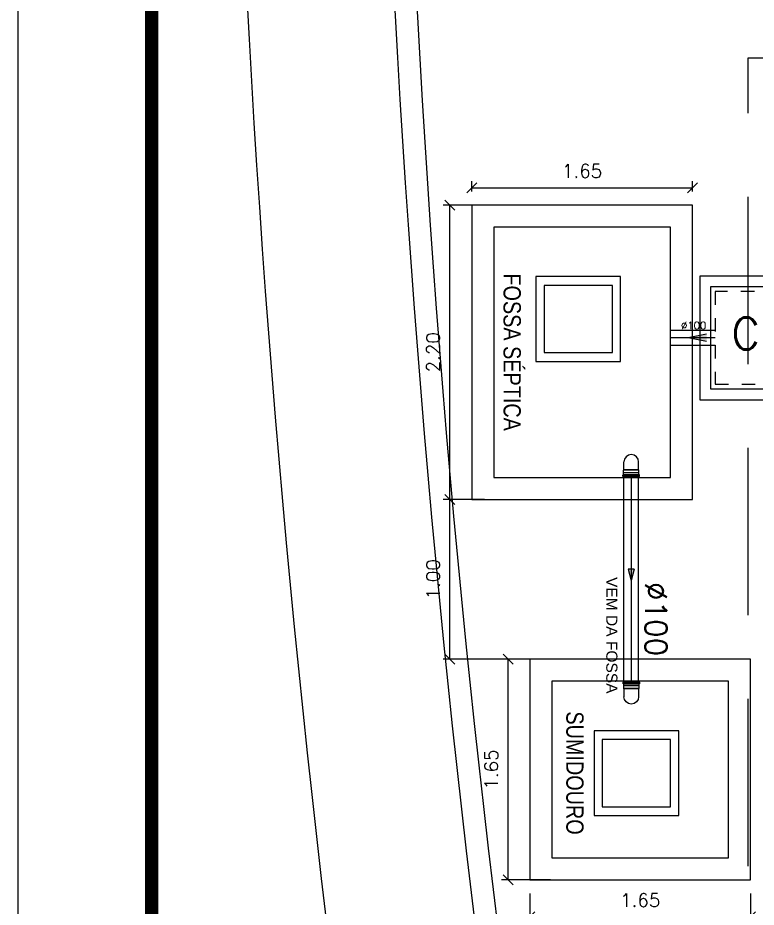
# Model space of a CAD drawing. Header units: millimetres. Extents: x 4156 to 4603, y 996 to 1078.
# Drawn here: x 4156.08 to 4161.6, y 1034.71 to 1041.35 of the extents above; entities that cross this region are included whole.
import ezdxf
from ezdxf.enums import TextEntityAlignment as Align

# ---------------------------------------------------------------- set-up
doc = ezdxf.new("R2010")
doc.units = ezdxf.units.MM
doc.header["$LTSCALE"] = 20
doc.linetypes.add('HIDDEN', pattern=[0.375, 0.25, -0.125])
for name, color, linetype in [('-HIDRO', 8, 'Continuous'), ('A-PEN-08', 8, 'Continuous'), ('AF', 5, 'Continuous'), ('COTAS01', 7, 'Continuous'), ('E-txt-g', 3, 'Continuous'), ('Esgoto', 5, 'Continuous'), ('HIDROGRAFIA', 4, 'Continuous'), ('P2', 1, 'Continuous'), ('Texto-Tubos', 7, 'Continuous'), ('TigreCad', 3, 'Continuous'), ('Tinterno', 9, 'Continuous')]:
    doc.layers.add(name, color=color, linetype=linetype)
doc.layers.add('DI-Títulos', color=3, linetype='Continuous', lineweight=30)
doc.layers.add('E-Txt-W', color=7, linetype='Continuous', lineweight=20)
doc.styles.add('ARIAL', font='arial.ttf', dxfattribs={"height": 2})
doc.styles.add('F2', font='ARIALN.TTF')
doc.styles.add('R80', font='simplex.shx', dxfattribs={"height": 12})
doc.styles.add('REG60', font='romans.shx', dxfattribs={"width": 0.8, "height": 0.15})
doc.styles.add('REG80', font='romans.shx', dxfattribs={"width": 0.8, "height": 0.2})
doc.styles.add('Romans_Anot', font='romans.shx')
doc.styles.add('TCTUBOS-TXT', font='txt.shx')
doc.dimstyles.new('Escala 1-50', dxfattribs={"dimscale": 0.5, "dimtxt": 0.2, "dimasz": 0.15, "dimexe": 0.1, "dimexo": 0.2, "dimgap": 0.15, "dimtad": 1, "dimzin": 4, "dimdsep": 46, "dimtxsty": 'Romans_Anot', "dimblk": 'OBLIQUE', "dimcen": 0.25, "dimclrd": 256, "dimclre": 256, "dimclrt": 2, "dimadec": 0, "dimazin": 0, "dimtfac": 1, "dimtix": 1, "dimtmove": 2, "dimatfit": 3, "dimfxl": 1, "dimtfillclr": 256, "dimlwd": -1, "dimlwe": -1, "dimarcsym": 0})

# ---------------------------------------------------------------- blocks, each defined once
blk = doc.blocks.new('j9n100d')
at = {"layer": 'TigreCad'}
for p, q in [((54.9, 50.8), (0, 50.8)), ((57.1, 53), (54.9, 50.8)), ((57.1, 53), (57.1, -53)), ((76.8, 53), (57.1, 53)), ((77.1, 53.2), (76.8, 53)), ((89.2, 53.2), (77.1, 53.2)), ((77.1, 53.2), (77.1, -53.3)), ((90.4, 56.7), (90.2, 54.2)), ((100.8, 57.7), (91.4, 57.7)), ((91.4, 56.7), (91.4, -56.6)), ((100.8, 56.7), (100.8, -56.6)), ((101.8, 56.9), (102.6, 54)), ((108, 53.2), (103.6, 53.2)), ((108, 53.2), (108, -53.3)), ((54.9, -50.8), (0, -50.8)), ((57.1, -53), (54.9, -50.8)), ((76.8, -53), (57.1, -53)), ((77.1, -53.3), (76.8, -53)), ((89.2, -53.3), (77.1, -53.3)), ((90.4, -56.7), (90.2, -54.2)), ((100.8, -57.6), (91.4, -57.6)), ((101.8, -56.9), (102.6, -54)), ((108, -53.3), (103.6, -53.3))]:
    blk.add_line(p, q, dxfattribs=at)
for centre, radius, start, end in [((0, 0), 50.8, 90, 270), ((89.2, 54.2), 1, 270, 355), ((91.4, 56.7), 1, 90, 175), ((100.8, 56.7), 1, 15, 90), ((103.6, 54.2), 1, 195, 270), ((89.2, -54.2), 1, 5, 90), ((91.4, -56.6), 1, 185, 270), ((100.8, -56.6), 1, 270, 345), ((103.6, -54.2), 1, 90, 165)]:
    blk.add_arc(centre, radius, start, end, dxfattribs=at)
at = {"layer": 'Tinterno'}
for p, q in [((54.9, 50.8), (54.9, -50.8)), ((76.8, 53), (76.8, -53)), ((90.1, 53.2), (90.1, -53.3)), ((102.8, 53.2), (102.8, -53.3))]:
    blk.add_line(p, q, dxfattribs=at)
blk = doc.blocks.new('_Oblique')
at = {"color": 0, "linetype": 'ByBlock', "lineweight": -2}
blk.add_line((-0.5, -0.5), (0.5, 0.5), dxfattribs=at)
blk = doc.blocks.new('*D937')
at = {"layer": 'COTAS01'}
for p, q in [((4160.0586, 1036.5621), (4159.6906, 1036.5621)), ((4159.7406, 1034.9121), (4159.7406, 1036.5621)), ((4160.0586, 1034.9121), (4159.6906, 1034.9121))]:
    blk.add_line(p, q, dxfattribs=at)
at = {"layer": 'COTAS01', "xscale": 0.075, "yscale": 0.075, "zscale": 0.075}
for p, rotation in [((4159.7406, 1036.5621), 90), ((4159.7406, 1034.9121), 270)]:
    blk.add_blockref('_Oblique', p, dxfattribs=dict(at, rotation=rotation))
at = {"layer": 'COTAS01', "color": 2, "insert": (4159.6156, 1035.7371), "char_height": 0.1, "attachment_point": 5, "rotation": 90, "style": 'Romans_Anot'}
blk.add_mtext('1.65', dxfattribs=at)
blk = doc.blocks.new('*D938')
at = {"layer": 'COTAS01'}
for p, q in [((4159.5657, 1037.754), (4159.2555, 1037.754)), ((4159.3055, 1036.5621), (4159.3055, 1037.754)), ((4160.0586, 1036.5621), (4159.2555, 1036.5621))]:
    blk.add_line(p, q, dxfattribs=at)
at = {"layer": 'COTAS01', "xscale": 0.075, "yscale": 0.075, "zscale": 0.075}
for p, rotation in [((4159.3055, 1037.754), 90), ((4159.3055, 1036.5621), 270)]:
    blk.add_blockref('_Oblique', p, dxfattribs=dict(at, rotation=rotation))
at = {"layer": 'COTAS01', "color": 2, "insert": (4159.1805, 1037.1581), "char_height": 0.1, "attachment_point": 5, "rotation": 90, "style": 'Romans_Anot'}
blk.add_mtext('1.00', dxfattribs=at)
blk = doc.blocks.new('*D939')
at = {"layer": 'COTAS01'}
for p, q in [((4159.6733, 1039.954), (4159.2555, 1039.954)), ((4159.3055, 1037.754), (4159.3055, 1039.954)), ((4159.5657, 1037.754), (4159.2555, 1037.754))]:
    blk.add_line(p, q, dxfattribs=at)
at = {"layer": 'COTAS01', "xscale": 0.075, "yscale": 0.075, "zscale": 0.075}
for p, rotation in [((4159.3055, 1039.954), 90), ((4159.3055, 1037.754), 270)]:
    blk.add_blockref('_Oblique', p, dxfattribs=dict(at, rotation=rotation))
at = {"layer": 'COTAS01', "color": 2, "insert": (4159.1805, 1038.854), "char_height": 0.1, "attachment_point": 5, "rotation": 90, "style": 'Romans_Anot'}
blk.add_mtext('2.20', dxfattribs=at)
blk = doc.blocks.new('*D940')
at = {"layer": 'COTAS01'}
for p, q in [((4159.4689, 1040.054), (4159.4689, 1040.1331)), ((4159.4689, 1040.0831), (4161.1189, 1040.0831)), ((4161.1189, 1040.054), (4161.1189, 1040.1331))]:
    blk.add_line(p, q, dxfattribs=at)
at = {"layer": 'COTAS01', "xscale": 0.075, "yscale": 0.075, "zscale": 0.075, "rotation": 180}
blk.add_blockref('_Oblique', (4159.4689, 1040.0831), dxfattribs=at)
at = {"layer": 'COTAS01', "xscale": 0.075, "yscale": 0.075, "zscale": 0.075}
blk.add_blockref('_Oblique', (4161.1189, 1040.0831), dxfattribs=at)
at = {"layer": 'COTAS01', "color": 2, "insert": (4160.2939, 1040.2081), "char_height": 0.1, "attachment_point": 5, "style": 'Romans_Anot'}
blk.add_mtext('1.65', dxfattribs=at)
blk = doc.blocks.new('*D941')
at = {"layer": 'COTAS01'}
for p, q in [((4159.904, 1034.8121), (4159.904, 1034.5859)), ((4161.554, 1034.8121), (4161.554, 1034.5859)), ((4159.904, 1034.6359), (4161.554, 1034.6359))]:
    blk.add_line(p, q, dxfattribs=at)
at = {"layer": 'COTAS01', "xscale": 0.075, "yscale": 0.075, "zscale": 0.075, "rotation": 180}
blk.add_blockref('_Oblique', (4159.904, 1034.6359), dxfattribs=at)
at = {"layer": 'COTAS01', "xscale": 0.075, "yscale": 0.075, "zscale": 0.075}
blk.add_blockref('_Oblique', (4161.554, 1034.6359), dxfattribs=at)
at = {"layer": 'COTAS01', "color": 2, "insert": (4160.729, 1034.7609), "char_height": 0.1, "attachment_point": 5, "style": 'Romans_Anot'}
blk.add_mtext('1.65', dxfattribs=at)
blk = doc.blocks.new('TXT-AMB75')
at = {"layer": 'E-txt-g', "style": 'REG80', "width": 0.8, "flags": 8}
blk.add_attdef('TXT', text='', height=0.2, dxfattribs=at).set_placement((0.0055, 0.2964), align=Align.CENTER)
at = {"layer": 'E-Txt-W', "style": 'REG60', "width": 0.8, "flags": 8}
blk.add_attdef('TXT', text='', height=0.15, dxfattribs=at).set_placement((0.0055, 0.0271), align=Align.CENTER)
blk = doc.blocks.new('inp_cx')
for p, q in [((40, 40), (-40, 40)), ((-40, 40), (-40, -40)), ((40, -40), (40, 40)), ((-40, -40), (40, -40))]:
    blk.add_line(p, q)
at = {"color": 1, "linetype": 'Continuous', "ltscale": 0.5}
for p, q in [((33, 33), (-33, 33)), ((-33, 33), (-33, -33)), ((33, -33), (33, 33)), ((-33, -33), (33, -33))]:
    blk.add_line(p, q, dxfattribs=at)
at = {"color": 1, "linetype": 'HIDDEN', "ltscale": 0.5}
for p, q in [((30, 30), (-30, 30)), ((-30, 30), (-30, -30)), ((30, -30), (30, 30)), ((-30, -30), (30, -30))]:
    blk.add_line(p, q, dxfattribs=at)
at = {"style": 'R80'}
blk.add_text('C.I.', height=20.592, dxfattribs=at).set_placement((-19.56, -7.5))

msp = doc.modelspace()

# ---------------------------------------------------------------- hatches: boundary and pattern name
at = {"layer": 'AF'}
h = msp.add_hatch(color=256, dxfattribs=at)
h.paths.add_polyline_path([(4160.6618, 1037.1486), (4160.661, 1037.2332), (4160.6395, 1037.233)])
h.paths.add_polyline_path([(4160.6618, 1037.1486), (4160.6824, 1037.2334), (4160.661, 1037.2332)])
h = msp.add_hatch(color=256, dxfattribs=at)
h.paths.add_polyline_path([(4160.6618, 1037.1486), (4160.661, 1037.2332), (4160.6395, 1037.233)])
h.paths.add_polyline_path([(4160.6618, 1037.1486), (4160.6824, 1037.2334), (4160.661, 1037.2332)])
at = {"layer": 'Esgoto'}
h = msp.add_hatch(color=256, dxfattribs=at)
h.paths.add_polyline_path([(4161.0874, 1038.9615), (4161.225, 1038.9613), (4161.225, 1038.9892)])
h.paths.add_polyline_path([(4161.0874, 1038.9615), (4161.2249, 1038.9335), (4161.225, 1038.9613)])

# ---------------------------------------------------------------- linework, layer by layer
at = {"layer": '-HIDRO'}
msp.add_lwpolyline([(4160.9199, 1072.3448, 0.099318), (4158.6701, 1032.4224, 0.188246), (4182.4565, 999.9142)], format="xyb", dxfattribs=at)
at = {"layer": '-HIDRO', "linetype": 'Continuous'}
for points in [[(4162.0568, 1072.3448, 0.099873), (4159.7499, 1032.6422, 0.183533), (4182.2717, 1001.3453)], [(4162.1821, 1072.18, 0.099477), (4159.9119, 1032.6751, 0.184298), (4182.5164, 1001.3782)]]:
    msp.add_lwpolyline(points, format="xyb", dxfattribs=at)
at = {"layer": '-HIDRO', "linetype": 'HIDDEN', "ltscale": 0.25}
msp.add_lwpolyline([(4170.5567, 1031.2642), (4161.5367, 1031.2642), (4161.5367, 1041.0542), (4170.5567, 1041.0542)], close=True, dxfattribs=at)
at = {"layer": 'AF'}
for p, q in [((4160.6824, 1037.2334), (4160.6394, 1037.233)), ((4160.6824, 1037.2334), (4160.6394, 1037.233)), ((4160.6395, 1037.233), (4160.6618, 1037.1486)), ((4160.6395, 1037.233), (4160.6618, 1037.1486)), ((4160.6824, 1037.2334), (4160.6618, 1037.1486)), ((4160.6824, 1037.2334), (4160.6618, 1037.1486))]:
    msp.add_line(p, q, dxfattribs=at)
at = {"layer": 'Esgoto'}
for p, q in [((4161.2891, 1038.9615), (4160.9539, 1038.9615)), ((4161.225, 1038.9892), (4161.0874, 1038.9615)), ((4161.2249, 1038.9335), (4161.0874, 1038.9615)), ((4160.6619, 1037.919), (4160.6619, 1036.3971)), ((4160.6619, 1037.919), (4160.6619, 1036.3971))]:
    msp.add_line(p, q, dxfattribs=at)
for points in [[(4159.4689, 1037.754), (4161.1189, 1037.754), (4161.1189, 1039.954), (4159.4689, 1039.954)], [(4159.6339, 1037.919), (4160.9539, 1037.919), (4160.9539, 1039.789), (4159.6339, 1039.789)], [(4159.904, 1034.9121), (4161.554, 1034.9121), (4161.554, 1036.5621), (4159.904, 1036.5621)], [(4160.069, 1035.0771), (4161.389, 1035.0771), (4161.389, 1036.3971), (4160.069, 1036.3971)]]:
    msp.add_lwpolyline(points, close=True, dxfattribs=at)
at = {"layer": 'P2'}
msp.add_lwpolyline([(4215.4757, 996.2165), (4215.4757, 1077.8165), (4156.0757, 1077.8165), (4156.0757, 996.2165)], close=True, dxfattribs=at)
at = {"layer": 'P2', "const_width": 0.1}
msp.add_lwpolyline([(4214.4757, 997.2165), (4214.4757, 1076.8165), (4157.0757, 1076.8165), (4157.0757, 997.2165)], close=True, dxfattribs=at)
at = {"layer": 'TigreCad'}
for p, q in [((4161.2891, 1039.0173), (4160.9539, 1039.0173)), ((4161.2891, 1038.9056), (4160.9539, 1038.9056)), ((4160.6072, 1036.3971), (4160.6072, 1037.919)), ((4160.7166, 1036.3971), (4160.7166, 1037.919)), ((4160.7166, 1036.3971), (4160.7166, 1037.919))]:
    msp.add_line(p, q, dxfattribs=at)
for points in [[(4160.5824, 1038.7856), (4160.5824, 1039.4192), (4159.9488, 1039.4192), (4159.9488, 1038.7856)], [(4160.5212, 1038.8513), (4160.5212, 1039.3534), (4160.01, 1039.3534), (4160.01, 1038.8513)], [(4161.0174, 1035.3936), (4161.0174, 1036.0272), (4160.3838, 1036.0272), (4160.3838, 1035.3936)], [(4160.9562, 1035.4594), (4160.9562, 1035.9615), (4160.445, 1035.9615), (4160.445, 1035.4594)]]:
    msp.add_lwpolyline(points, close=True, dxfattribs=at)

# ---------------------------------------------------------------- block references
at = {"layer": 'A-PEN-08'}
ref = msp.add_blockref('TXT-AMB75', (4159.474, 1038.8593), dxfattribs=dict(at, xscale=0.7852204800000002, yscale=0.7852204800000002, zscale=0.7852204800000002, rotation=270))
ref.add_attrib('TXT', 'FOSSA SÉPTICA', dxfattribs={"layer": 'E-txt-g', "color": 2, "height": 0.129254, "rotation": 270, "style": 'F2'}).set_placement((4159.7068, 1038.855), align=Align.CENTER)
ref = msp.add_blockref('TXT-AMB75', (4159.9432, 1035.715), dxfattribs=dict(at, xscale=0.7852204800000002, yscale=0.7852204800000002, zscale=0.7852204800000002, rotation=270))
ref.add_attrib('TXT', 'SUMIDOURO', dxfattribs={"layer": 'E-txt-g', "color": 2, "height": 0.12925, "rotation": 270, "style": 'F2'}).set_placement((4160.176, 1035.7107), align=Align.CENTER)
at = {"layer": 'HIDROGRAFIA', "xscale": 0.01155000000025211, "yscale": 0.01154999999990196, "zscale": 0.01155}
msp.add_blockref('inp_cx', (4161.6356, 1038.9615), dxfattribs=at)
at = {"layer": 'TigreCad', "yscale": 0.00107712, "zscale": 0.00107712, "rotation": 270}
for p, xscale in [((4160.6619, 1038.0354), 0.00107712), ((4160.6619, 1038.0354), 0.00107712), ((4160.6619, 1036.2808), -0.00107712)]:
    msp.add_blockref('j9n100d', p, dxfattribs=dict(at, xscale=xscale))

# ---------------------------------------------------------------- texts
at = {"layer": 'DI-Títulos', "style": 'ARIAL'}
msp.add_text('VEM DA FOSSA', height=0.083059, rotation=270, dxfattribs=at).set_placement((4160.4751, 1037.1749))
at = {"layer": 'Texto-Tubos', "style": 'TCTUBOS-TXT'}
msp.add_text('%%C100', height=0.055, dxfattribs=at).set_placement((4161.1282, 1039.0263), align=Align.CENTER)
msp.add_text('%%C100', height=0.16157, rotation=270, dxfattribs=at).set_placement((4160.7654, 1036.8608), align=Align.CENTER)

# ---------------------------------------------------------------- dimensions: what is measured, and where the dimension line sits
at = {"layer": 'COTAS01'}
for base, p1, p2, picture, middle in [((4161.1189, 1040.0831), (4159.4689, 1039.954), (4161.1189, 1039.954), '*D940', (4160.2939, 1040.2081)), ((4161.554, 1034.6359), (4159.904, 1034.9121), (4161.554, 1034.9121), '*D941', (4160.729, 1034.7609))]:
    dim = msp.add_linear_dim(base=base, p1=p1, p2=p2, dimstyle='Escala 1-50', dxfattribs=at)
    dim.commit()
    dim.dimension.update_dxf_attribs({"geometry": picture, "text_midpoint": middle})
for base, p1, p2, picture, middle in [((4159.3055, 1039.954), (4159.6657, 1037.754), (4159.7733, 1039.954), '*D939', (4159.1805, 1038.854)), ((4159.7406, 1036.5621), (4160.1586, 1034.9121), (4160.1586, 1036.5621), '*D937', (4159.6156, 1035.7371))]:
    dim = msp.add_linear_dim(base=base, p1=p1, p2=p2, angle=90, dimstyle='Escala 1-50', dxfattribs=at)
    dim.commit()
    dim.dimension.update_dxf_attribs({"geometry": picture, "text_midpoint": middle})
dim = msp.add_linear_dim(base=(4159.3055, 1037.754), p1=(4160.1586, 1036.5621), p2=(4159.6657, 1037.754), angle=90, text='1.00', dimstyle='Escala 1-50', dxfattribs=at)
dim.commit()
dim.dimension.update_dxf_attribs({"geometry": '*D938', "text_midpoint": (4159.1805, 1037.1581)})

doc.saveas('drawing.dxf')
